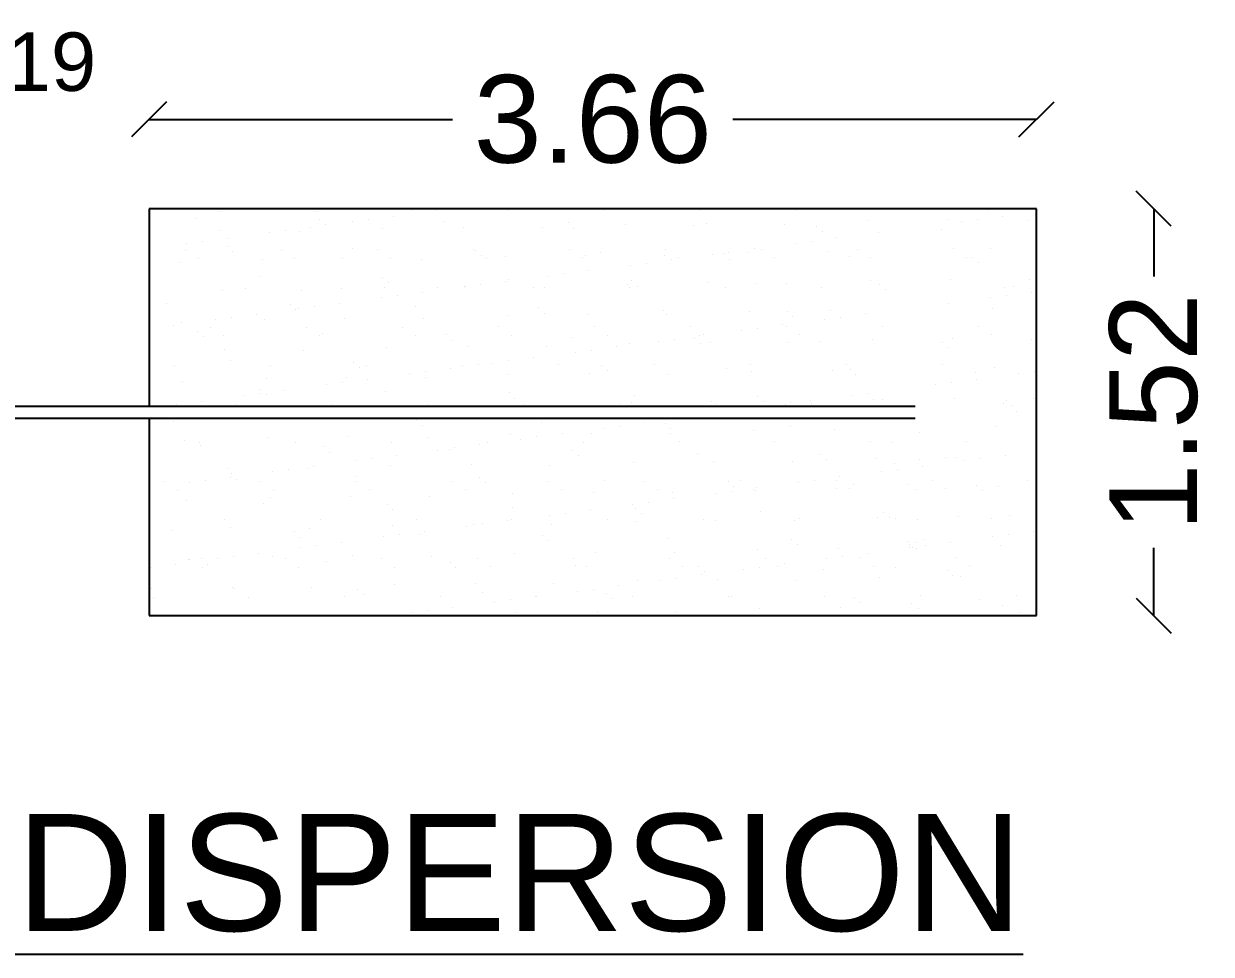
# Model space of a CAD drawing. Header units: metres. Extents: x 27 to 171, y 4 to 129.
# Drawn here: x 151.001 to 155.065, y 50.718 to 53.903 of the extents above; entities that cross this region are included whole.
import ezdxf

# ---------------------------------------------------------------- set-up
doc = ezdxf.new("R2010")
doc.units = ezdxf.units.M
doc.header["$MEASUREMENT"] = 0
doc.styles.get("Standard").update_dxf_attribs({"font": 'arial.ttf'})
doc.dimstyles.get("Standard").update_dxf_attribs({"dimtxt": 0.3, "dimasz": 0.12, "dimexe": 0.18, "dimexo": 0.0625, "dimgap": 0.09, "dimtad": 0, "dimzin": 0, "dimdsep": 46, "dimtxsty": 'Standard', "dimblk": 'OBLIQUE', "dimcen": 0.09, "dimse1": 1, "dimse2": 1, "dimadec": 0, "dimazin": 0, "dimtfac": 1, "dimtofl": 0, "dimtmove": 0, "dimatfit": 3, "dimfxl": 0, "dimtolj": 1, "dimtzin": 0, "dimarcsym": 0})

# ---------------------------------------------------------------- blocks, each defined once
blk = doc.blocks.new('_Oblique')
at = {"color": 0, "linetype": 'ByBlock', "lineweight": -2}
blk.add_line((-0.5, -0.5), (0.5, 0.5), dxfattribs=at)
blk = doc.blocks.new('*D20')
at = {"color": 0, "lineweight": -2}
for p, q in [((150.2578, 53.7714), (150.4476, 53.7714)), ((150.4476, 53.7714), (150.6276, 53.7714))]:
    blk.add_line(p, q, dxfattribs=at)
at = {"layer": 'Defpoints', "color": 0}
for p in [(150.2578, 53.7714), (150.4476, 53.0163), (150.2578, 52.7632)]:
    blk.add_point(p, dxfattribs=at)
at = {"color": 0, "lineweight": -2, "xscale": 0.12, "yscale": 0.12, "zscale": 0.12, "rotation": 180}
blk.add_blockref('_Oblique', (150.2578, 53.7714), dxfattribs=at)
at = {"color": 0, "lineweight": -2, "xscale": 0.12, "yscale": 0.12, "zscale": 0.12}
blk.add_blockref('_Oblique', (150.4476, 53.7714), dxfattribs=at)
at = {"color": 0, "insert": (150.9776, 53.7714), "char_height": 0.2, "attachment_point": 5}
blk.add_mtext('\\A1;0.19', dxfattribs=at)
blk = doc.blocks.new('*D94')
at = {"color": 0, "lineweight": -2}
for p, q in [((154.8682, 53.2694), (154.8682, 53.0373)), ((154.8682, 51.8773), (154.8682, 52.1094))]:
    blk.add_line(p, q, dxfattribs=at)
at = {"layer": 'Defpoints', "color": 0}
for p in [(154.4671, 53.2694), (154.8682, 53.2694), (154.4671, 51.8773)]:
    blk.add_point(p, dxfattribs=at)
at = {"color": 0, "lineweight": -2, "xscale": 0.12, "yscale": 0.12, "zscale": 0.12}
for p, rotation in [((154.8682, 53.2694), 90), ((154.8682, 51.8773), 270)]:
    blk.add_blockref('_Oblique', p, dxfattribs=dict(at, rotation=rotation))
at = {"color": 0, "insert": (154.8682, 52.5733), "char_height": 0.3, "attachment_point": 5, "rotation": 90}
blk.add_mtext('\\A1;1.52', dxfattribs=at)
blk = doc.blocks.new('*D95')
at = {"color": 0, "lineweight": -2}
for p, q in [((151.4299, 53.5752), (152.469, 53.5752)), ((154.4671, 53.5752), (153.4279, 53.5752))]:
    blk.add_line(p, q, dxfattribs=at)
at = {"layer": 'Defpoints', "color": 0}
for p in [(154.4671, 53.5752), (151.4299, 53.2694), (154.4671, 53.2694)]:
    blk.add_point(p, dxfattribs=at)
at = {"color": 0, "lineweight": -2, "xscale": 0.12, "yscale": 0.12, "zscale": 0.12, "rotation": 180}
blk.add_blockref('_Oblique', (151.4299, 53.5752), dxfattribs=at)
at = {"color": 0, "lineweight": -2, "xscale": 0.12, "yscale": 0.12, "zscale": 0.12}
blk.add_blockref('_Oblique', (154.4671, 53.5752), dxfattribs=at)
at = {"color": 0, "insert": (152.9485, 53.5752), "char_height": 0.3, "attachment_point": 5}
blk.add_mtext('\\A1;3.66', dxfattribs=at)

msp = doc.modelspace()

# ---------------------------------------------------------------- linework, layer by layer
for p, q in [((154.4671, 53.2694), (151.4299, 53.2694)), ((151.4299, 53.2694), (151.4299, 52.5944)), ((151.5921, 53.2373), (151.5921, 53.2373)), ((151.6745, 53.2612), (151.6745, 53.2612)), ((152.0029, 53.2618), (152.0029, 53.2618)), ((152.2676, 53.2431), (152.2676, 53.2431)), ((152.3313, 53.2624), (152.3313, 53.2624)), ((152.4109, 53.2619), (152.4109, 53.2619)), ((152.4658, 53.2692), (152.4658, 53.2692)), ((152.6597, 53.263), (152.6597, 53.263)), ((152.9882, 53.2636), (152.9882, 53.2636)), ((153.3166, 53.2642), (153.3166, 53.2642)), ((153.645, 53.2648), (153.645, 53.2648)), ((154.3018, 53.266), (154.3018, 53.266)), ((154.352, 53.2444), (154.352, 53.2444)), ((154.4671, 51.8773), (154.4671, 53.2694)), ((151.9838, 53.2057), (151.9838, 53.2057)), ((152.0141, 53.2337), (152.0141, 53.2337)), ((152.0335, 53.2159), (152.0335, 53.2159)), ((152.127, 53.2246), (152.127, 53.2246)), ((152.1819, 53.2318), (152.1819, 53.2318)), ((152.2297, 53.2026), (152.2297, 53.2026)), ((152.4423, 53.2244), (152.4423, 53.2244)), ((152.5057, 53.2061), (152.5057, 53.2061)), ((152.7755, 53.2048), (152.7755, 53.2048)), ((152.8643, 53.2208), (152.8643, 53.2208)), ((152.8837, 53.203), (152.8837, 53.203)), ((153.0603, 53.2151), (153.0603, 53.2151)), ((153.2925, 53.2115), (153.2925, 53.2115)), ((153.3364, 53.2186), (153.3364, 53.2186)), ((153.6061, 53.2173), (153.6061, 53.2173)), ((153.7145, 53.2078), (153.7145, 53.2078)), ((153.891, 53.2276), (153.891, 53.2276)), ((154.1427, 53.1985), (154.1427, 53.1985)), ((154.167, 53.2311), (154.167, 53.2311)), ((154.2114, 53.2259), (154.2114, 53.2259)), ((154.2662, 53.2332), (154.2662, 53.2332)), ((154.4368, 53.2298), (154.4368, 53.2298)), ((151.6142, 53.1571), (151.6142, 53.1571)), ((151.6751, 53.1936), (151.6751, 53.1936)), ((151.6999, 53.1683), (151.6999, 53.1683)), ((151.8431, 53.1872), (151.8431, 53.1872)), ((151.898, 53.1944), (151.898, 53.1944)), ((151.9448, 53.1923), (151.9448, 53.1923)), ((153.6985, 53.1584), (153.6985, 53.1584)), ((153.7339, 53.19), (153.7339, 53.19)), ((153.7842, 53.1697), (153.7842, 53.1697)), ((153.9275, 53.1886), (153.9275, 53.1886)), ((151.5551, 53.1275), (151.5551, 53.1275)), ((151.5593, 53.1498), (151.5593, 53.1498)), ((151.6971, 53.1412), (151.6971, 53.1412)), ((151.7165, 53.1234), (151.7165, 53.1234)), ((151.8835, 53.1281), (151.8835, 53.1281)), ((152.1253, 53.1318), (152.1253, 53.1318)), ((152.2119, 53.1287), (152.2119, 53.1287)), ((152.5404, 53.1293), (152.5404, 53.1293)), ((152.5473, 53.1282), (152.5473, 53.1282)), ((152.8688, 53.1299), (152.8688, 53.1299)), ((152.9755, 53.1189), (152.9755, 53.1189)), ((153.1972, 53.1305), (153.1972, 53.1305)), ((153.3975, 53.1153), (153.3975, 53.1153)), ((153.4146, 53.121), (153.4146, 53.121)), ((153.479, 53.1197), (153.479, 53.1197)), ((153.5004, 53.1323), (153.5004, 53.1323)), ((153.5256, 53.1311), (153.5256, 53.1311)), ((153.6436, 53.1512), (153.6436, 53.1512)), ((153.755, 53.1232), (153.755, 53.1232)), ((153.854, 53.1316), (153.854, 53.1316)), ((154.1824, 53.1322), (154.1824, 53.1322)), ((154.3096, 53.1322), (154.3096, 53.1322)), ((151.5328, 53.0845), (151.5328, 53.0845)), ((151.5996, 53.0991), (151.5996, 53.0991)), ((151.8177, 53.0947), (151.8177, 53.0947)), ((151.928, 53.0997), (151.928, 53.0997)), ((152.0937, 53.0983), (152.0937, 53.0983)), ((152.2564, 53.1003), (152.2564, 53.1003)), ((152.3635, 53.097), (152.3635, 53.097)), ((152.5667, 53.1104), (152.5667, 53.1104)), ((152.5848, 53.1009), (152.5848, 53.1009)), ((152.6483, 53.1072), (152.6483, 53.1072)), ((152.9132, 53.1015), (152.9132, 53.1015)), ((152.9244, 53.1107), (152.9244, 53.1107)), ((153.0759, 53.0764), (153.0759, 53.0764)), ((153.1308, 53.0837), (153.1308, 53.0837)), ((153.1941, 53.1095), (153.1941, 53.1095)), ((153.2165, 53.095), (153.2165, 53.095)), ((153.2416, 53.1021), (153.2416, 53.1021)), ((153.3597, 53.1138), (153.3597, 53.1138)), ((153.4169, 53.0975), (153.4169, 53.0975)), ((153.5701, 53.1027), (153.5701, 53.1027)), ((153.8257, 53.1059), (153.8257, 53.1059)), ((153.8985, 53.1033), (153.8985, 53.1033)), ((154.2269, 53.1039), (154.2269, 53.1039)), ((154.2477, 53.1023), (154.2477, 53.1023)), ((154.2671, 53.0845), (154.2671, 53.0845)), ((151.8083, 53.0393), (151.8083, 53.0393)), ((152.2302, 53.0357), (152.2302, 53.0357)), ((152.792, 53.0391), (152.792, 53.0391)), ((152.8469, 53.0463), (152.8469, 53.0463)), ((152.9326, 53.0576), (152.9326, 53.0576)), ((151.4313, 52.9966), (151.4313, 52.9966)), ((151.7597, 52.9971), (151.7597, 52.9971)), ((152.0881, 52.9977), (152.0881, 52.9977)), ((152.2363, 52.9994), (152.2363, 52.9994)), ((152.2497, 53.0178), (152.2497, 53.0178)), ((152.4165, 52.9983), (152.4165, 52.9983)), ((152.5081, 53.0017), (152.5081, 53.0017)), ((152.5124, 53.0029), (152.5124, 53.0029)), ((152.563, 53.0089), (152.563, 53.0089)), ((152.6488, 53.0202), (152.6488, 53.0202)), ((152.6585, 53.0263), (152.6585, 53.0263)), ((152.7449, 52.9989), (152.7449, 52.9989)), ((152.7821, 53.0016), (152.7821, 53.0016)), ((153.067, 53.0119), (153.067, 53.0119)), ((153.0733, 52.9995), (153.0733, 52.9995)), ((153.0804, 53.0227), (153.0804, 53.0227)), ((153.0999, 53.0049), (153.0999, 53.0049)), ((153.343, 53.0154), (153.343, 53.0154)), ((153.4017, 53.0001), (153.4017, 53.0001)), ((153.5086, 53.0134), (153.5086, 53.0134)), ((153.6128, 53.0141), (153.6128, 53.0141)), ((153.7302, 53.0007), (153.7302, 53.0007)), ((153.8976, 53.0244), (153.8976, 53.0244)), ((153.9306, 53.0098), (153.9306, 53.0098)), ((154.1737, 53.0279), (154.1737, 53.0279)), ((154.3588, 53.0004), (154.3588, 53.0004)), ((154.387, 53.0019), (154.387, 53.0019)), ((154.4434, 53.0266), (154.4434, 53.0266)), ((151.6817, 52.9904), (151.6817, 52.9904)), ((151.9515, 52.9891), (151.9515, 52.9891)), ((152.2243, 52.9643), (152.2243, 52.9643)), ((152.2791, 52.9715), (152.2791, 52.9715)), ((152.3649, 52.9828), (152.3649, 52.9828)), ((153.9501, 52.9919), (153.9501, 52.9919)), ((154.3086, 52.9657), (154.3086, 52.9657)), ((154.3635, 52.9729), (154.3635, 52.9729)), ((154.4492, 52.9842), (154.4492, 52.9842)), ((151.4912, 52.9467), (151.4912, 52.9467)), ((151.9132, 52.9431), (151.9132, 52.9431)), ((151.9327, 52.9253), (151.9327, 52.9253)), ((151.9404, 52.9269), (151.9404, 52.9269)), ((151.9953, 52.9342), (151.9953, 52.9342)), ((152.081, 52.9455), (152.081, 52.9455)), ((152.3414, 52.9338), (152.3414, 52.9338)), ((152.7634, 52.9302), (152.7634, 52.9302)), ((152.7829, 52.9123), (152.7829, 52.9123)), ((153.1916, 52.9208), (153.1916, 52.9208)), ((153.4856, 52.9165), (153.4856, 52.9165)), ((153.6136, 52.9172), (153.6136, 52.9172)), ((153.7617, 52.92), (153.7617, 52.92)), ((154.1653, 52.9468), (154.1653, 52.9468)), ((154.3163, 52.929), (154.3163, 52.929)), ((151.5395, 52.8813), (151.5395, 52.8813)), ((151.6565, 52.8896), (151.6565, 52.8896)), ((151.7114, 52.8968), (151.7114, 52.8968)), ((151.7971, 52.9081), (151.7971, 52.9081)), ((151.8243, 52.8915), (151.8243, 52.8915)), ((152.1004, 52.8951), (152.1004, 52.8951)), ((152.3701, 52.8938), (152.3701, 52.8938)), ((152.655, 52.904), (152.655, 52.904)), ((152.931, 52.9075), (152.931, 52.9075)), ((153.2008, 52.9063), (153.2008, 52.9063)), ((153.5976, 52.8721), (153.5976, 52.8721)), ((153.6331, 52.8994), (153.6331, 52.8994)), ((153.7408, 52.8909), (153.7408, 52.8909)), ((153.7957, 52.8982), (153.7957, 52.8982)), ((153.8815, 52.9094), (153.8815, 52.9094)), ((154.4638, 52.9043), (154.4638, 52.9043)), ((151.5133, 52.8707), (151.5133, 52.8707)), ((151.5962, 52.8505), (151.5962, 52.8505)), ((151.6156, 52.8327), (151.6156, 52.8327)), ((151.6403, 52.8634), (151.6403, 52.8634)), ((151.6848, 52.8351), (151.6848, 52.8351)), ((151.9687, 52.864), (151.9687, 52.864)), ((152.0132, 52.8357), (152.0132, 52.8357)), ((152.0244, 52.8412), (152.0244, 52.8412)), ((152.2971, 52.8646), (152.2971, 52.8646)), ((152.3416, 52.8363), (152.3416, 52.8363)), ((152.4464, 52.8376), (152.4464, 52.8376)), ((152.6255, 52.8652), (152.6255, 52.8652)), ((152.67, 52.8369), (152.67, 52.8369)), ((152.9539, 52.8658), (152.9539, 52.8658)), ((152.9984, 52.8374), (152.9984, 52.8374)), ((153.2823, 52.8664), (153.2823, 52.8664)), ((153.3137, 52.8347), (153.3137, 52.8347)), ((153.3268, 52.838), (153.3268, 52.838)), ((153.457, 52.8536), (153.457, 52.8536)), ((153.5119, 52.8608), (153.5119, 52.8608)), ((153.6108, 52.867), (153.6108, 52.867)), ((153.6552, 52.8386), (153.6552, 52.8386)), ((153.9392, 52.8676), (153.9392, 52.8676)), ((154.2676, 52.8682), (154.2676, 52.8682)), ((154.3121, 52.8398), (154.3121, 52.8398)), ((152.243, 52.7962), (152.243, 52.7962)), ((152.4658, 52.8198), (152.4658, 52.8198)), ((152.519, 52.7997), (152.519, 52.7997)), ((152.7888, 52.7984), (152.7888, 52.7984)), ((152.8746, 52.8283), (152.8746, 52.8283)), ((153.0299, 52.7973), (153.0299, 52.7973)), ((153.0736, 52.8087), (153.0736, 52.8087)), ((153.1731, 52.8162), (153.1731, 52.8162)), ((153.228, 52.8234), (153.228, 52.8234)), ((153.2966, 52.8246), (153.2966, 52.8246)), ((153.316, 52.8068), (153.316, 52.8068)), ((153.3497, 52.8122), (153.3497, 52.8122)), ((153.6194, 52.8109), (153.6194, 52.8109)), ((153.7248, 52.8153), (153.7248, 52.8153)), ((153.9043, 52.8212), (153.9043, 52.8212)), ((154.1468, 52.8117), (154.1468, 52.8117)), ((154.1662, 52.7939), (154.1662, 52.7939)), ((154.1803, 52.8247), (154.1803, 52.8247)), ((154.4501, 52.8234), (154.4501, 52.8234)), ((151.6883, 52.7872), (151.6883, 52.7872)), ((151.9581, 52.7859), (151.9581, 52.7859)), ((152.746, 52.76), (152.746, 52.76)), ((152.8892, 52.7788), (152.8892, 52.7788)), ((152.9441, 52.786), (152.9441, 52.786)), ((151.5164, 52.7325), (151.5164, 52.7325)), ((151.7074, 52.7487), (151.7074, 52.7487)), ((151.8448, 52.7331), (151.8448, 52.7331)), ((152.1294, 52.745), (152.1294, 52.745)), ((152.1488, 52.7272), (152.1488, 52.7272)), ((152.1733, 52.7337), (152.1733, 52.7337)), ((152.3764, 52.7113), (152.3764, 52.7113)), ((152.4621, 52.7226), (152.4621, 52.7226)), ((152.5017, 52.7343), (152.5017, 52.7343)), ((152.5576, 52.7357), (152.5576, 52.7357)), ((152.6054, 52.7414), (152.6054, 52.7414)), ((152.6602, 52.7487), (152.6602, 52.7487)), ((152.8301, 52.7349), (152.8301, 52.7349)), ((152.9796, 52.7321), (152.9796, 52.7321)), ((152.999, 52.7143), (152.999, 52.7143)), ((153.1585, 52.7355), (153.1585, 52.7355)), ((153.4078, 52.7228), (153.4078, 52.7228)), ((153.4869, 52.7361), (153.4869, 52.7361)), ((153.4923, 52.7133), (153.4923, 52.7133)), ((153.7683, 52.7168), (153.7683, 52.7168)), ((153.8153, 52.7366), (153.8153, 52.7366)), ((153.8298, 52.7191), (153.8298, 52.7191)), ((154.1437, 52.7372), (154.1437, 52.7372)), ((154.258, 52.7098), (154.258, 52.7098)), ((154.3229, 52.7258), (154.3229, 52.7258)), ((154.4607, 52.7127), (154.4607, 52.7127)), ((151.5461, 52.6781), (151.5461, 52.6781)), ((151.8309, 52.6883), (151.8309, 52.6883)), ((152.0925, 52.6739), (152.0925, 52.6739)), ((152.107, 52.6919), (152.107, 52.6919)), ((152.1782, 52.6852), (152.1782, 52.6852)), ((152.3215, 52.7041), (152.3215, 52.7041)), ((152.3768, 52.6906), (152.3768, 52.6906)), ((152.6616, 52.7008), (152.6616, 52.7008)), ((152.9377, 52.7043), (152.9377, 52.7043)), ((153.2074, 52.7031), (153.2074, 52.7031)), ((153.8492, 52.7013), (153.8492, 52.7013)), ((154.1768, 52.6753), (154.1768, 52.6753)), ((154.2626, 52.6866), (154.2626, 52.6866)), ((154.4058, 52.7054), (154.4058, 52.7054)), ((151.7537, 52.6293), (151.7537, 52.6293)), ((151.8086, 52.6366), (151.8086, 52.6366)), ((151.8123, 52.6525), (151.8123, 52.6525)), ((151.8318, 52.6347), (151.8318, 52.6347)), ((151.8944, 52.6478), (151.8944, 52.6478)), ((152.0376, 52.6667), (152.0376, 52.6667)), ((152.2406, 52.6431), (152.2406, 52.6431)), ((152.6625, 52.6395), (152.6625, 52.6395)), ((153.0908, 52.6302), (153.0908, 52.6302)), ((153.8381, 52.6307), (153.8381, 52.6307)), ((153.893, 52.6379), (153.893, 52.6379)), ((154.1219, 52.6681), (154.1219, 52.6681)), ((149.6883, 52.5944), (154.0516, 52.5944)), ((151.5248, 52.5992), (151.5248, 52.5992)), ((151.6105, 52.6105), (151.6105, 52.6105)), ((151.7255, 52.5993), (151.7255, 52.5993)), ((152.0539, 52.5999), (152.0539, 52.5999)), ((152.3823, 52.6005), (152.3823, 52.6005)), ((152.5256, 52.5965), (152.5256, 52.5965)), ((152.682, 52.6217), (152.682, 52.6217)), ((152.7107, 52.6011), (152.7107, 52.6011)), ((152.7954, 52.5952), (152.7954, 52.5952)), ((153.0391, 52.6017), (153.0391, 52.6017)), ((153.0803, 52.6055), (153.0803, 52.6055)), ((153.3563, 52.609), (153.3563, 52.609)), ((153.3675, 52.6023), (153.3675, 52.6023)), ((153.5127, 52.6266), (153.5127, 52.6266)), ((153.5322, 52.6088), (153.5322, 52.6088)), ((153.6091, 52.6005), (153.6091, 52.6005)), ((153.6261, 52.6077), (153.6261, 52.6077)), ((153.6948, 52.6118), (153.6948, 52.6118)), ((153.6959, 52.6029), (153.6959, 52.6029)), ((153.9109, 52.618), (153.9109, 52.618)), ((153.941, 52.6173), (153.941, 52.6173)), ((154.187, 52.6215), (154.187, 52.6215)), ((154.3528, 52.6041), (154.3528, 52.6041)), ((154.3629, 52.6136), (154.3629, 52.6136)), ((154.3824, 52.5958), (154.3824, 52.5958)), ((154.4567, 52.6202), (154.4567, 52.6202)), ((149.6883, 52.5523), (154.0516, 52.5523)), ((151.4299, 52.5523), (151.4299, 51.8773)), ((151.9235, 52.5506), (151.9235, 52.5506)), ((152.3455, 52.547), (152.3455, 52.547)), ((154.3972, 52.5758), (154.3972, 52.5758)), ((151.5148, 52.5421), (151.5148, 52.5421)), ((152.365, 52.5292), (152.365, 52.5292)), ((152.7737, 52.5376), (152.7737, 52.5376)), ((152.9865, 52.5186), (152.9865, 52.5186)), ((153.0414, 52.5258), (153.0414, 52.5258)), ((153.1271, 52.5371), (153.1271, 52.5371)), ((153.1957, 52.534), (153.1957, 52.534)), ((153.2152, 52.5162), (153.2152, 52.5162)), ((153.4989, 52.5101), (153.4989, 52.5101)), ((153.6239, 52.5247), (153.6239, 52.5247)), ((153.7749, 52.5136), (153.7749, 52.5136)), ((154.3296, 52.5226), (154.3296, 52.5226)), ((151.5528, 52.4749), (151.5528, 52.4749)), ((151.6016, 52.4684), (151.6016, 52.4684)), ((151.8376, 52.4851), (151.8376, 52.4851)), ((151.93, 52.469), (151.93, 52.469)), ((152.1136, 52.4887), (152.1136, 52.4887)), ((152.2584, 52.4696), (152.2584, 52.4696)), ((152.3834, 52.4874), (152.3834, 52.4874)), ((152.5868, 52.4702), (152.5868, 52.4702)), ((152.6682, 52.4976), (152.6682, 52.4976)), ((152.7026, 52.4812), (152.7026, 52.4812)), ((152.7575, 52.4884), (152.7575, 52.4884)), ((152.8432, 52.4997), (152.8432, 52.4997)), ((152.9153, 52.4708), (152.9153, 52.4708)), ((152.9443, 52.5011), (152.9443, 52.5011)), ((153.2141, 52.4999), (153.2141, 52.4999)), ((153.2437, 52.4714), (153.2437, 52.4714)), ((153.5721, 52.472), (153.5721, 52.472)), ((153.9005, 52.4726), (153.9005, 52.4726)), ((153.9734, 52.4687), (153.9734, 52.4687)), ((154.0654, 52.5033), (154.0654, 52.5033)), ((154.2289, 52.4732), (154.2289, 52.4732)), ((151.6065, 52.458), (151.6065, 52.458)), ((152.0285, 52.4544), (152.0285, 52.4544)), ((152.0479, 52.4366), (152.0479, 52.4366)), ((152.2755, 52.425), (152.2755, 52.425)), ((152.4187, 52.4438), (152.4187, 52.4438)), ((152.4567, 52.4451), (152.4567, 52.4451)), ((152.4736, 52.4511), (152.4736, 52.4511)), ((152.5593, 52.4623), (152.5593, 52.4623)), ((152.8787, 52.4415), (152.8787, 52.4415)), ((153.3069, 52.4321), (153.3069, 52.4321)), ((153.7289, 52.4285), (153.7289, 52.4285)), ((154.3598, 52.4263), (154.3598, 52.4263)), ((151.9916, 52.3876), (151.9916, 52.3876)), ((152.1348, 52.4065), (152.1348, 52.4065)), ((152.1897, 52.4137), (152.1897, 52.4137)), ((152.2562, 52.3898), (152.2562, 52.3898)), ((152.5323, 52.3933), (152.5323, 52.3933)), ((152.8021, 52.392), (152.8021, 52.392)), ((152.8981, 52.4236), (152.8981, 52.4236)), ((153.0869, 52.4023), (153.0869, 52.4023)), ((153.3629, 52.4058), (153.3629, 52.4058)), ((153.6327, 52.4045), (153.6327, 52.4045)), ((153.7483, 52.4107), (153.7483, 52.4107)), ((153.9176, 52.4148), (153.9176, 52.4148)), ((153.9824, 52.3991), (153.9824, 52.3991)), ((154.0681, 52.4104), (154.0681, 52.4104)), ((154.0759, 52.389), (154.0759, 52.389)), ((154.1571, 52.4192), (154.1571, 52.4192)), ((154.1936, 52.4183), (154.1936, 52.4183)), ((154.2192, 52.4078), (154.2192, 52.4078)), ((154.2741, 52.415), (154.2741, 52.415)), ((154.4634, 52.417), (154.4634, 52.417)), ((151.7016, 52.3808), (151.7016, 52.3808)), ((151.7077, 52.3502), (151.7077, 52.3502)), ((151.7115, 52.3618), (151.7115, 52.3618)), ((151.7309, 52.344), (151.7309, 52.344)), ((151.851, 52.3691), (151.851, 52.3691)), ((151.9059, 52.3763), (151.9059, 52.3763)), ((151.9714, 52.3795), (151.9714, 52.3795)), ((152.1397, 52.3525), (152.1397, 52.3525)), ((152.5617, 52.3489), (152.5617, 52.3489)), ((153.7921, 52.3516), (153.7921, 52.3516)), ((153.9353, 52.3704), (153.9353, 52.3704)), ((153.9902, 52.3777), (153.9902, 52.3777)), ((151.4822, 52.3346), (151.4822, 52.3346)), ((151.5267, 52.3063), (151.5267, 52.3063)), ((151.5671, 52.3317), (151.5671, 52.3317)), ((151.622, 52.3389), (151.622, 52.3389)), ((151.8106, 52.3352), (151.8106, 52.3352)), ((151.8551, 52.3069), (151.8551, 52.3069)), ((152.139, 52.3358), (152.139, 52.3358)), ((152.1835, 52.3075), (152.1835, 52.3075)), ((152.4675, 52.3364), (152.4675, 52.3364)), ((152.5119, 52.3081), (152.5119, 52.3081)), ((152.5811, 52.3311), (152.5811, 52.3311)), ((152.7959, 52.337), (152.7959, 52.337)), ((152.8403, 52.3087), (152.8403, 52.3087)), ((152.9899, 52.3396), (152.9899, 52.3396)), ((153.1243, 52.3376), (153.1243, 52.3376)), ((153.1688, 52.3093), (153.1688, 52.3093)), ((153.4119, 52.336), (153.4119, 52.336)), ((153.4225, 52.3029), (153.4225, 52.3029)), ((153.4313, 52.3181), (153.4313, 52.3181)), ((153.4527, 52.3382), (153.4527, 52.3382)), ((153.4972, 52.3099), (153.4972, 52.3099)), ((153.5055, 52.3069), (153.5055, 52.3069)), ((153.5082, 52.3142), (153.5082, 52.3142)), ((153.6514, 52.3331), (153.6514, 52.3331)), ((153.7063, 52.3403), (153.7063, 52.3403)), ((153.7811, 52.3388), (153.7811, 52.3388)), ((153.7816, 52.3104), (153.7816, 52.3104)), ((153.8256, 52.3105), (153.8256, 52.3105)), ((153.8401, 52.3266), (153.8401, 52.3266)), ((154.0248, 52.3252), (154.0248, 52.3252)), ((154.0514, 52.3091), (154.0514, 52.3091)), ((154.1095, 52.3394), (154.1095, 52.3394)), ((154.154, 52.3111), (154.154, 52.3111)), ((154.2621, 52.323), (154.2621, 52.323)), ((154.2815, 52.3052), (154.2815, 52.3052)), ((154.3362, 52.3194), (154.3362, 52.3194)), ((154.4379, 52.34), (154.4379, 52.34)), ((151.5594, 52.2717), (151.5594, 52.2717)), ((151.8442, 52.2819), (151.8442, 52.2819)), ((152.1203, 52.2855), (152.1203, 52.2855)), ((152.3901, 52.2842), (152.3901, 52.2842)), ((152.6749, 52.2944), (152.6749, 52.2944)), ((152.9509, 52.2979), (152.9509, 52.2979)), ((153.1386, 52.2655), (153.1386, 52.2655)), ((153.2207, 52.2967), (153.2207, 52.2967)), ((153.2243, 52.2768), (153.2243, 52.2768)), ((153.3676, 52.2957), (153.3676, 52.2957)), ((151.8227, 52.26), (151.8227, 52.26)), ((152.2447, 52.2563), (152.2447, 52.2563)), ((152.2641, 52.2385), (152.2641, 52.2385)), ((152.6729, 52.247), (152.6729, 52.247)), ((152.8547, 52.2282), (152.8547, 52.2282)), ((152.9404, 52.2395), (152.9404, 52.2395)), ((153.0837, 52.2583), (153.0837, 52.2583)), ((153.0949, 52.2434), (153.0949, 52.2434)), ((153.1143, 52.2256), (153.1143, 52.2256)), ((153.5231, 52.2341), (153.5231, 52.2341)), ((153.945, 52.2304), (153.945, 52.2304)), ((151.6868, 52.2043), (151.6868, 52.2043)), ((152.0152, 52.2049), (152.0152, 52.2049)), ((152.2629, 52.1866), (152.2629, 52.1866)), ((152.3436, 52.2055), (152.3436, 52.2055)), ((152.5159, 52.1836), (152.5159, 52.1836)), ((152.5389, 52.1901), (152.5389, 52.1901)), ((152.5708, 52.1908), (152.5708, 52.1908)), ((152.6566, 52.2021), (152.6566, 52.2021)), ((152.672, 52.2061), (152.672, 52.2061)), ((152.7998, 52.221), (152.7998, 52.221)), ((152.8087, 52.1888), (152.8087, 52.1888)), ((153.0004, 52.2067), (153.0004, 52.2067)), ((153.0935, 52.1991), (153.0935, 52.1991)), ((153.3288, 52.2073), (153.3288, 52.2073)), ((153.3696, 52.2026), (153.3696, 52.2026)), ((153.6394, 52.2013), (153.6394, 52.2013)), ((153.6573, 52.2079), (153.6573, 52.2079)), ((153.9242, 52.2116), (153.9242, 52.2116)), ((153.9645, 52.2126), (153.9645, 52.2126)), ((153.9857, 52.2085), (153.9857, 52.2085)), ((154.0586, 52.2046), (154.0586, 52.2046)), ((154.2002, 52.2151), (154.2002, 52.2151)), ((154.3141, 52.2091), (154.3141, 52.2091)), ((154.3733, 52.2211), (154.3733, 52.2211)), ((151.4322, 52.1741), (151.4322, 52.1741)), ((151.5056, 52.1674), (151.5056, 52.1674)), ((151.7083, 52.1776), (151.7083, 52.1776)), ((151.9276, 52.1638), (151.9276, 52.1638)), ((151.9471, 52.146), (151.9471, 52.146)), ((151.9781, 52.1763), (151.9781, 52.1763)), ((152.2321, 52.1462), (152.2321, 52.1462)), ((152.287, 52.1534), (152.287, 52.1534)), ((152.3558, 52.1545), (152.3558, 52.1545)), ((152.3727, 52.1647), (152.3727, 52.1647)), ((152.7778, 52.1508), (152.7778, 52.1508)), ((153.206, 52.1415), (153.206, 52.1415)), ((154.3164, 52.1476), (154.3164, 52.1476)), ((154.3713, 52.1548), (154.3713, 52.1548)), ((154.457, 52.1661), (154.457, 52.1661)), ((151.9482, 52.1088), (151.9482, 52.1088)), ((152.0031, 52.1161), (152.0031, 52.1161)), ((152.0888, 52.1273), (152.0888, 52.1273)), ((152.7973, 52.133), (152.7973, 52.133)), ((153.5122, 52.1037), (153.5122, 52.1037)), ((153.628, 52.1379), (153.628, 52.1379)), ((153.6475, 52.1201), (153.6475, 52.1201)), ((153.7882, 52.1072), (153.7882, 52.1072)), ((154.0247, 52.1316), (154.0247, 52.1316)), ((154.0314, 52.122), (154.0314, 52.122)), ((154.0325, 52.1102), (154.0325, 52.1102)), ((154.0418, 52.1112), (154.0418, 52.1112)), ((154.0562, 52.1286), (154.0562, 52.1286)), ((154.058, 52.1059), (154.058, 52.1059)), ((154.0796, 52.1388), (154.0796, 52.1388)), ((154.0874, 52.1174), (154.0874, 52.1174)), ((154.1732, 52.1287), (154.1732, 52.1287)), ((154.3428, 52.1162), (154.3428, 52.1162)), ((151.566, 52.0685), (151.566, 52.0685)), ((151.5674, 52.0706), (151.5674, 52.0706)), ((151.6106, 52.0712), (151.6106, 52.0712)), ((151.6643, 52.0715), (151.6643, 52.0715)), ((151.7192, 52.0787), (151.7192, 52.0787)), ((151.805, 52.09), (151.805, 52.09)), ((151.8509, 52.0787), (151.8509, 52.0787)), ((151.8958, 52.0712), (151.8958, 52.0712)), ((152.0388, 52.0619), (152.0388, 52.0619)), ((152.1269, 52.0823), (152.1269, 52.0823)), ((152.2242, 52.0718), (152.2242, 52.0718)), ((152.3967, 52.081), (152.3967, 52.081)), ((152.5526, 52.0723), (152.5526, 52.0723)), ((152.6815, 52.0912), (152.6815, 52.0912)), ((152.881, 52.0729), (152.881, 52.0729)), ((152.9576, 52.0947), (152.9576, 52.0947)), ((153.2095, 52.0735), (153.2095, 52.0735)), ((153.2274, 52.0935), (153.2274, 52.0935)), ((153.5379, 52.0741), (153.5379, 52.0741)), ((153.7487, 52.0728), (153.7487, 52.0728)), ((153.8036, 52.08), (153.8036, 52.08)), ((153.8663, 52.0747), (153.8663, 52.0747)), ((153.8893, 52.0913), (153.8893, 52.0913)), ((154.1947, 52.0753), (154.1947, 52.0753)), ((151.4354, 52.0413), (151.4354, 52.0413)), ((151.5211, 52.0526), (151.5211, 52.0526)), ((151.6119, 52.0422), (151.6119, 52.0422)), ((151.63, 52.0534), (151.63, 52.0534)), ((151.9403, 52.0428), (151.9403, 52.0428)), ((152.2687, 52.0434), (152.2687, 52.0434)), ((152.4608, 52.0583), (152.4608, 52.0583)), ((152.4802, 52.0405), (152.4802, 52.0405)), ((152.5971, 52.044), (152.5971, 52.044)), ((152.889, 52.049), (152.889, 52.049)), ((152.9255, 52.0446), (152.9255, 52.0446)), ((153.2539, 52.0452), (153.2539, 52.0452)), ((153.311, 52.0453), (153.311, 52.0453)), ((153.3304, 52.0275), (153.3304, 52.0275)), ((153.4648, 52.0354), (153.4648, 52.0354)), ((153.5197, 52.0427), (153.5197, 52.0427)), ((153.5823, 52.0458), (153.5823, 52.0458)), ((153.6054, 52.054), (153.6054, 52.054)), ((153.7392, 52.036), (153.7392, 52.036)), ((153.9107, 52.0464), (153.9107, 52.0464)), ((153.9836, 52.0425), (153.9836, 52.0425)), ((154.1612, 52.0324), (154.1612, 52.0324)), ((154.2392, 52.047), (154.2392, 52.047)), ((152.2695, 51.9834), (152.2695, 51.9834)), ((152.5456, 51.9869), (152.5456, 51.9869)), ((152.8153, 51.9856), (152.8153, 51.9856)), ((153.0377, 51.9792), (153.0377, 51.9792)), ((153.1002, 51.9959), (153.1002, 51.9959)), ((153.1809, 51.9981), (153.1809, 51.9981)), ((153.2358, 52.0053), (153.2358, 52.0053)), ((153.3216, 52.0166), (153.3216, 52.0166)), ((153.3762, 51.9994), (153.3762, 51.9994)), ((153.646, 51.9981), (153.646, 51.9981)), ((153.9308, 52.0084), (153.9308, 52.0084)), ((154.1806, 52.0146), (154.1806, 52.0146)), ((154.2069, 52.0119), (154.2069, 52.0119)), ((151.4389, 51.9709), (151.4389, 51.9709)), ((151.4435, 51.9396), (151.4435, 51.9396)), ((151.7149, 51.9744), (151.7149, 51.9744)), ((151.7218, 51.9693), (151.7218, 51.9693)), ((151.772, 51.9402), (151.772, 51.9402)), ((151.9847, 51.9731), (151.9847, 51.9731)), ((152.1004, 51.9408), (152.1004, 51.9408)), ((152.1438, 51.9657), (152.1438, 51.9657)), ((152.1632, 51.9479), (152.1632, 51.9479)), ((152.4288, 51.9414), (152.4288, 51.9414)), ((152.572, 51.9564), (152.572, 51.9564)), ((152.7538, 51.9418), (152.7538, 51.9418)), ((152.7572, 51.942), (152.7572, 51.942)), ((152.8971, 51.9607), (152.8971, 51.9607)), ((152.9519, 51.9679), (152.9519, 51.9679)), ((152.994, 51.9528), (152.994, 51.9528)), ((153.0856, 51.9426), (153.0856, 51.9426)), ((153.414, 51.9432), (153.414, 51.9432)), ((153.4222, 51.9434), (153.4222, 51.9434)), ((153.7424, 51.9438), (153.7424, 51.9438)), ((153.8442, 51.9398), (153.8442, 51.9398)), ((154.0708, 51.9444), (154.0708, 51.9444)), ((154.3993, 51.945), (154.3993, 51.945)), ((152.4699, 51.9045), (152.4699, 51.9045)), ((152.6132, 51.9233), (152.6132, 51.9233)), ((152.6681, 51.9306), (152.6681, 51.9306)), ((153.0134, 51.935), (153.0134, 51.935)), ((153.5188, 51.9005), (153.5188, 51.9005)), ((153.7949, 51.904), (153.7949, 51.904)), ((153.8636, 51.922), (153.8636, 51.922)), ((154.0381, 51.9188), (154.0381, 51.9188)), ((154.0647, 51.9027), (154.0647, 51.9027)), ((154.2724, 51.9305), (154.2724, 51.9305)), ((154.3495, 51.913), (154.3495, 51.913)), ((151.4299, 51.8773), (154.4671, 51.8773)), ((152.1336, 51.8791), (152.1336, 51.8791)), ((152.3293, 51.886), (152.3293, 51.886)), ((152.3842, 51.8932), (152.3842, 51.8932)), ((152.4033, 51.8778), (152.4033, 51.8778)), ((152.6882, 51.888), (152.6882, 51.888)), ((152.9642, 51.8915), (152.9642, 51.8915)), ((153.234, 51.8903), (153.234, 51.8903)), ((154.4136, 51.8873), (154.4136, 51.8873))]:
    msp.add_line(p, q)

# ---------------------------------------------------------------- texts
msp.add_text('%%USEPTIC TANK & DISPERSION', height=0.4).set_placement((146.6281, 50.7981))

# ---------------------------------------------------------------- dimensions: what is measured, and where the dimension line sits
dim = msp.add_linear_dim(base=(150.2578, 53.7714), p1=(150.4476, 53.0163), p2=(150.2578, 52.7632), angle=180, dimstyle='Standard', override={"dimtxt": 0.2, "dimpost": '\\X'})
dim.commit()
dim.dimension.update_dxf_attribs({"geometry": '*D20', "text_midpoint": (150.9776, 53.7714), "dimtype": 160})
dim = msp.add_linear_dim(base=(154.4671, 53.5752), p1=(151.4299, 53.2694), p2=(154.4671, 53.2694), text='3.66', dimstyle='Standard', override={"dimpost": '\\X'})
dim.commit()
dim.dimension.update_dxf_attribs({"geometry": '*D95', "text_midpoint": (152.9485, 53.5752)})
dim = msp.add_linear_dim(base=(154.8682, 53.2694), p1=(154.4671, 51.8773), p2=(154.4671, 53.2694), angle=90, text='1.52', dimstyle='Standard', override={"dimpost": '\\X'})
dim.commit()
dim.dimension.update_dxf_attribs({"geometry": '*D94', "text_midpoint": (154.8682, 52.5733)})

doc.saveas('drawing.dxf')
